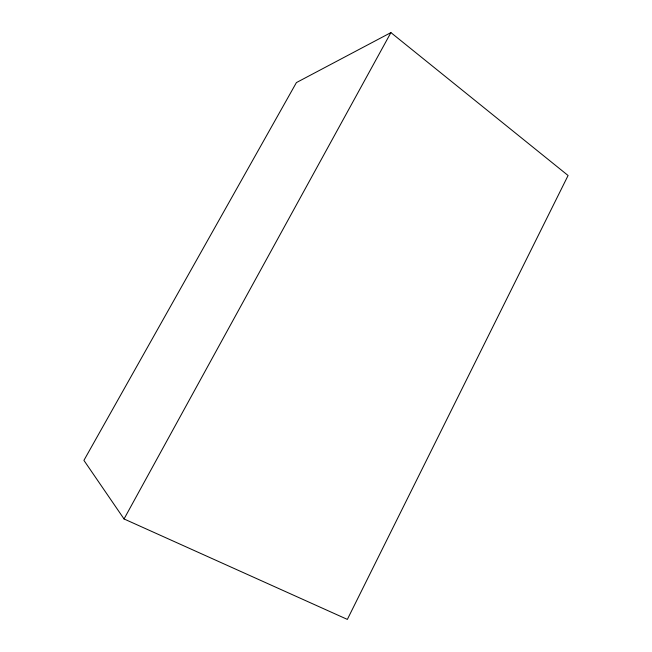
<?xml version="1.0" encoding="UTF-8"?>
<svg xmlns="http://www.w3.org/2000/svg" width="652" height="652" viewBox="0 0 652 652"><rect width="100%" height="100%" fill="white"/><g stroke="black" fill="none" stroke-linecap="round" stroke-linejoin="round"><path stroke-width="0.98" d="M124.043 518.959L390.915 32.6L568.088 175.502L347.353 619.4L124.043 518.959L83.912 460.377L296.407 82.592L390.915 32.6"/></g></svg>
